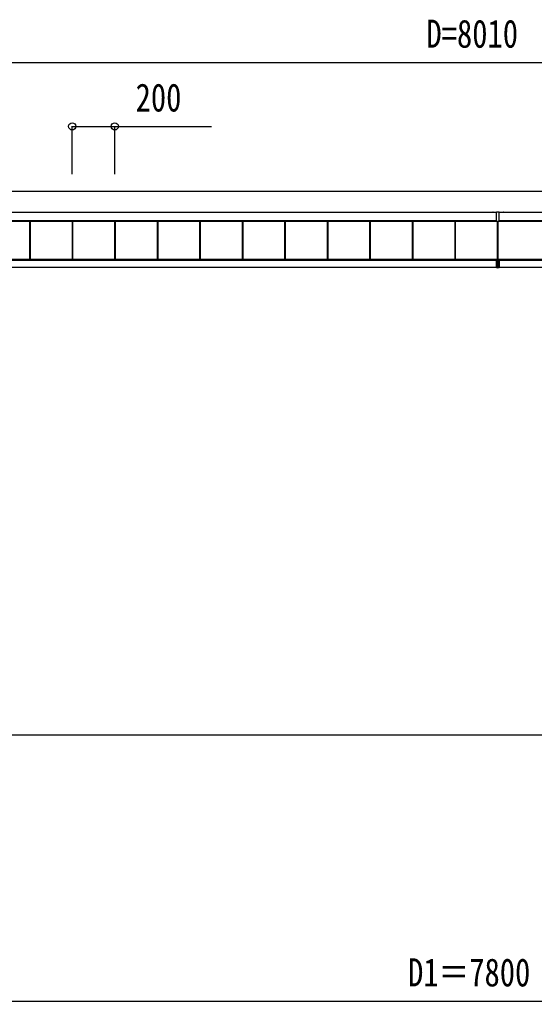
# Model space of a CAD drawing. Units: millimetres, scale not verified. Extents: x -16820 to 16820, y -11880 to 11880.
# Drawn here: x -11864 to -9443, y -6361 to -1747 of the extents above; entities that cross this region are included whole.
import ezdxf
from ezdxf.enums import TextEntityAlignment as Align

# ---------------------------------------------------------------- set-up
doc = ezdxf.new("R2010")
doc.units = ezdxf.units.MM
doc.header["$LTSCALE"] = 60
doc.layers.add('0-4_YKK_A1', color=4, linetype='Continuous')
doc.layers.add('0-5_YKK_D', color=6, linetype='Continuous')
doc.styles.add('ＭＳ ゴシック', font='')
doc.styles.get('ＭＳ ゴシック').set_extended_font_data('MS Gothic')

msp = doc.modelspace()

# ---------------------------------------------------------------- linework, layer by layer
at = {"layer": '0-4_YKK_A1'}
for p, q in [((-9620.92, -2653.34), (-13613.42, -2653.34)), ((-9639.22, -2653.28), (-9639.22, -2651.28)), ((-9639.22, -2653.28), (-9639.22, -2653.34)), ((-9637.22, -2651.21), (-9620.92, -2651.21)), ((-9637.22, -2651.21), (-9637.22, -2653.21)), ((-9620.92, -2653.21), (-9637.22, -2653.21)), ((-9608.92, -2650.97), (-9620.92, -2650.97)), ((-9620.92, -2650.97), (-9620.92, -2651.93)), ((-9620.92, -2695.41), (-9620.92, -2651.93)), ((-9608.92, -2651.93), (-9620.92, -2651.93)), ((-9608.92, -2651.93), (-9608.92, -2650.97)), ((-9608.92, -2651.21), (-9588.22, -2651.21)), ((-9608.92, -2695.41), (-9608.92, -2651.93)), ((-9588.22, -2653.21), (-9608.92, -2653.21)), ((-5616.42, -2653.34), (-9608.92, -2653.34)), ((-9588.22, -2653.21), (-9588.22, -2651.21)), ((-9586.22, -2651.28), (-9586.22, -2653.28)), ((-9586.22, -2653.28), (-9586.22, -2653.34)), ((-9620.92, -2693), (-13613.42, -2693)), ((-9620.92, -2693.51), (-13613.42, -2693.51)), ((-13613.42, -2693.65), (-9620.92, -2693.65)), ((-9620.92, -2693.65), (-13613.42, -2693.65)), ((-11816.42, -2873.65), (-11816.42, -2693.65)), ((-11813.82, -2873.65), (-11813.82, -2693.65)), ((-11813.42, -2873.65), (-11813.42, -2693.65)), ((-11616.42, -2873.65), (-11616.42, -2693.65)), ((-11613.82, -2873.65), (-11613.82, -2693.65)), ((-11613.42, -2873.65), (-11613.42, -2693.65)), ((-11416.42, -2873.65), (-11416.42, -2693.65)), ((-11413.82, -2873.65), (-11413.82, -2693.65)), ((-11413.42, -2873.65), (-11413.42, -2693.65)), ((-11216.42, -2873.65), (-11216.42, -2693.65)), ((-11213.82, -2873.65), (-11213.82, -2693.65)), ((-11213.42, -2873.65), (-11213.42, -2693.65)), ((-11016.42, -2873.65), (-11016.42, -2693.65)), ((-11013.82, -2873.65), (-11013.82, -2693.65)), ((-11013.42, -2873.65), (-11013.42, -2693.65)), ((-10816.42, -2873.65), (-10816.42, -2693.65)), ((-10813.82, -2873.65), (-10813.82, -2693.65)), ((-10813.42, -2873.65), (-10813.42, -2693.65)), ((-10616.42, -2873.65), (-10616.42, -2693.65)), ((-10613.82, -2873.65), (-10613.82, -2693.65)), ((-10613.42, -2873.65), (-10613.42, -2693.65)), ((-10416.42, -2873.65), (-10416.42, -2693.65)), ((-10413.82, -2873.65), (-10413.82, -2693.65)), ((-10413.42, -2873.65), (-10413.42, -2693.65)), ((-10216.42, -2873.65), (-10216.42, -2693.65)), ((-10213.82, -2873.65), (-10213.82, -2693.65)), ((-10213.42, -2873.65), (-10213.42, -2693.65)), ((-10016.42, -2873.65), (-10016.42, -2693.65)), ((-10013.82, -2873.65), (-10013.82, -2693.65)), ((-10013.42, -2873.65), (-10013.42, -2693.65)), ((-9816.42, -2873.65), (-9816.42, -2693.65)), ((-9813.82, -2873.65), (-9813.82, -2693.65)), ((-9813.42, -2873.65), (-9813.42, -2693.65)), ((-9620.92, -2695.41), (-9620.92, -2695.92)), ((-9620.92, -2695.92), (-9620.92, -2696.19)), ((-9608.92, -2696.19), (-9620.92, -2696.19)), ((-9616.42, -2874.16), (-9616.42, -2696.19)), ((-9613.82, -2874.16), (-9613.82, -2696.19)), ((-9613.42, -2874.16), (-9613.42, -2696.19)), ((-5616.42, -2693.15), (-9608.92, -2693.15)), ((-9608.92, -2693.45), (-5616.42, -2693.45)), ((-5616.42, -2693.45), (-9608.92, -2693.45)), ((-9608.92, -2695.92), (-9608.92, -2695.41)), ((-9608.92, -2696.19), (-9608.92, -2695.92)), ((-9617.42, -2873.65), (-13464.92, -2873.65)), ((-13464.92, -2875.65), (-9618.92, -2875.65)), ((-9620.92, -2878.52), (-13464.92, -2878.52)), ((-9620.92, -2912.22), (-9620.92, -2876)), ((-9620.64, -2876.3), (-9620.64, -2912.22)), ((-9614.92, -2876.3), (-9620.64, -2876.3)), ((-9618.92, -2876), (-9618.92, -2875.7)), ((-9618.92, -2875.7), (-9610.92, -2875.7)), ((-9617.42, -2873.65), (-9617.42, -2873.94)), ((-9617.42, -2873.94), (-9617.42, -2874.16)), ((-9614.92, -2876.3), (-9614.92, -2876)), ((-9614.92, -2876.3), (-9614.92, -2912.57)), ((-9609.2, -2876.3), (-9614.92, -2876.3)), ((-5764.92, -2873.65), (-9612.42, -2873.65)), ((-9612.42, -2873.65), (-9612.42, -2873.94)), ((-9612.42, -2873.94), (-9612.42, -2874.16)), ((-9610.92, -2874.16), (-9610.92, -2875.7)), ((-9610.92, -2875.65), (-5764.92, -2875.65)), ((-9610.92, -2875.7), (-9610.92, -2876)), ((-9609.2, -2912.22), (-9609.2, -2876.3)), ((-9608.92, -2876), (-9608.92, -2912.22)), ((-5764.92, -2878.52), (-9608.92, -2878.52)), ((-13464.07, -2910), (-9620.92, -2910)), ((-9620.64, -2912.22), (-9620.92, -2912.22)), ((-9614.92, -2912.87), (-9620.64, -2912.52)), ((-9609.2, -2912.52), (-9614.92, -2912.87)), ((-9614.92, -2912.87), (-9614.92, -2912.57)), ((-9609.2, -2912.22), (-9608.92, -2912.22)), ((-9608.92, -2910), (-5765.77, -2910)), ((-5045.98, -5110), (-14485.16, -5110))]:
    msp.add_line(p, q, dxfattribs=at)
for points in [[(-12522.02, -2552.6), (-6722.02, -2552.6), (-5769.92, -2552.6)], [(-9620.92, -2876), (-9620.92, -2876), (-9614.92, -2876)], [(-9610.92, -2874.16), (-9618.92, -2874.16), (-9618.92, -2875.7)], [(-9614.92, -2876), (-9608.92, -2876), (-9608.92, -2876)], [(-9620.64, -2912.22), (-9614.92, -2912.57), (-9609.2, -2912.22)]]:
    msp.add_lwpolyline(points, dxfattribs=at)
for centre, radius, start, end in [((-9637.72, -2665.59), 14.39, 88.01091, 95.98665), ((-9637.72, -2667.59), 14.39, 88.01091, 95.98665), ((-9587.72, -2665.59), 14.39, 84.01335, 91.98909), ((-9587.72, -2667.59), 14.39, 84.01335, 91.98909), ((-9620.62, -2912.22), 0.3, 180, 266.5), ((-9619.41, -2912.37), 1.24, 173.06854, 186.93146), ((-9609.22, -2912.22), 0.3, 273.5, 0), ((-9610.43, -2912.37), 1.24, 353.06854, 6.93146)]:
    msp.add_arc(centre, radius, start, end, dxfattribs=at)
for centre, major_axis, start_param, end_param in [((-9620.62, -2876.3), (0.3, -0.3), 3.1721359, 4.6818457), ((-9609.22, -2876.3), (0.3, 0.3), 4.7429322, 6.252642)]:
    msp.add_ellipse(centre, major_axis=major_axis, ratio=0.030553, start_param=start_param, end_param=end_param, dxfattribs=at)
at = {"layer": '0-5_YKK_D'}
for p, q in [((-13419.92, -1948.23), (-5809.92, -1948.23)), ((-11616.87, -2473.15), (-11616.87, -2247.23)), ((-11416.87, -2473.15), (-11416.87, -2247.23)), ((-13514.84, -6361.37), (-5714.84, -6360.02))]:
    msp.add_line(p, q, dxfattribs=at)
msp.add_lwpolyline([(-11616.87, -2248.23), (-11416.87, -2248.23), (-10962.47, -2248.23)], dxfattribs=at)
for centre in [(-11616.87, -2248.23), (-11416.87, -2248.23)]:
    msp.add_circle(centre, 17, dxfattribs=at)

# ---------------------------------------------------------------- texts
at = {"layer": '0-5_YKK_D', "style": 'ＭＳ ゴシック', "width": 0.8}
for s, p in [('D=8010', (-9950.92, -1918.23)), ('200', (-11318.87, -2218.23))]:
    msp.add_text(s, height=132, dxfattribs=at).set_placement(p, align=Align.BOTTOM_LEFT)
msp.add_text('D1＝7800', height=132, rotation=0.01, dxfattribs=at).set_placement((-10037.24, -6330.77), align=Align.BOTTOM_LEFT)

doc.saveas('drawing.dxf')
